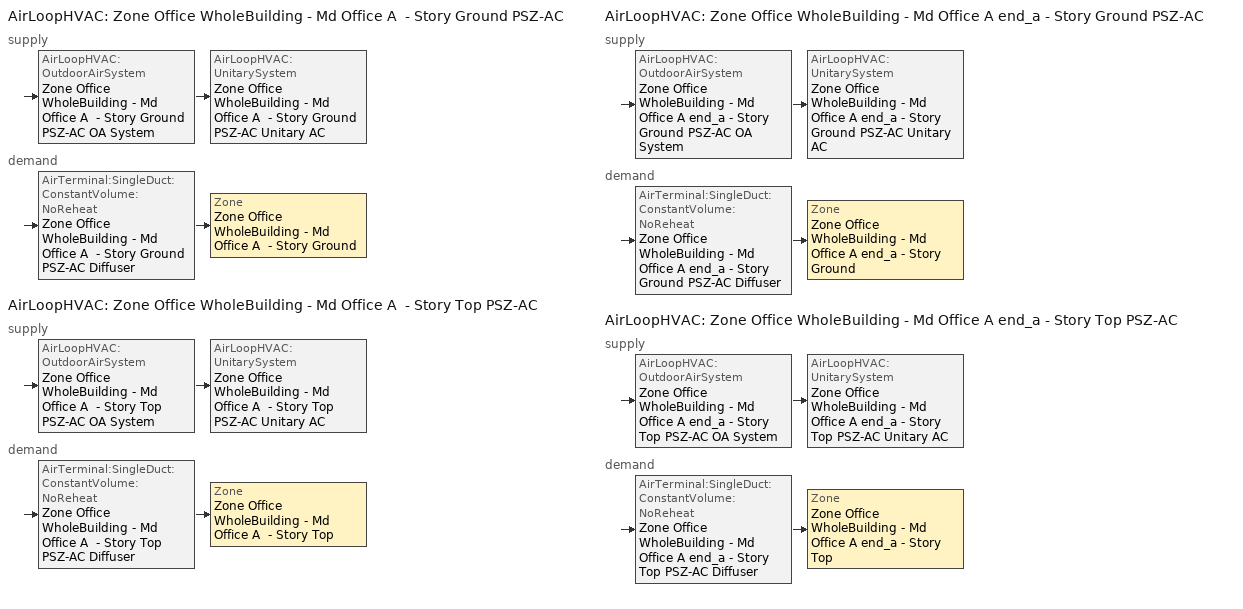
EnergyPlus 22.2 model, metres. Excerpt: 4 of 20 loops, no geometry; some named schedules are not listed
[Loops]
AirLoopHVAC 'Zone Office WholeBuilding - Md Office A  - Story Ground PSZ-AC'
 supply: AirLoopHVAC:OutdoorAirSystem 'Zone Office WholeBuilding - Md Office A  - Story Ground PSZ-AC OA System' > AirLoopHVAC:UnitarySystem 'Zone Office WholeBuilding - Md Office A  - Story Ground PSZ-AC Unitary AC'
 demand: AirTerminal:SingleDuct:ConstantVolume:NoReheat 'Zone Office WholeBuilding - Md Office A  - Story Ground PSZ-AC Diffuser' > Zone 'Zone Office WholeBuilding - Md Office A  - Story Ground'
AirLoopHVAC 'Zone Office WholeBuilding - Md Office A  - Story Top PSZ-AC'
 supply: AirLoopHVAC:OutdoorAirSystem 'Zone Office WholeBuilding - Md Office A  - Story Top PSZ-AC OA System' > AirLoopHVAC:UnitarySystem 'Zone Office WholeBuilding - Md Office A  - Story Top PSZ-AC Unitary AC'
 demand: AirTerminal:SingleDuct:ConstantVolume:NoReheat 'Zone Office WholeBuilding - Md Office A  - Story Top PSZ-AC Diffuser' > Zone 'Zone Office WholeBuilding - Md Office A  - Story Top'
AirLoopHVAC 'Zone Office WholeBuilding - Md Office A end_a - Story Ground PSZ-AC'
 supply: AirLoopHVAC:OutdoorAirSystem 'Zone Office WholeBuilding - Md Office A end_a - Story Ground PSZ-AC OA System' > AirLoopHVAC:UnitarySystem 'Zone Office WholeBuilding - Md Office A end_a - Story Ground PSZ-AC Unitary AC'
 demand: AirTerminal:SingleDuct:ConstantVolume:NoReheat 'Zone Office WholeBuilding - Md Office A end_a - Story Ground PSZ-AC Diffuser' > Zone 'Zone Office WholeBuilding - Md Office A end_a - Story Ground'
AirLoopHVAC 'Zone Office WholeBuilding - Md Office A end_a - Story Top PSZ-AC'
 supply: AirLoopHVAC:OutdoorAirSystem 'Zone Office WholeBuilding - Md Office A end_a - Story Top PSZ-AC OA System' > AirLoopHVAC:UnitarySystem 'Zone Office WholeBuilding - Md Office A end_a - Story Top PSZ-AC Unitary AC'
 demand: AirTerminal:SingleDuct:ConstantVolume:NoReheat 'Zone Office WholeBuilding - Md Office A end_a - Story Top PSZ-AC Diffuser' > Zone 'Zone Office WholeBuilding - Md Office A end_a - Story Top'
[ZoneControl:Thermostat] Temperature Difference Between Cutout And Setpoint {deltaC}=0
Name | Zone or ZoneList | Control Type Schedule | Control 1
Zone Office WholeBuilding - Md Office A  - Story Ground Thermostat | Zone Office WholeBuilding - Md Office A  - Story Ground | Zone Office WholeBuilding - Md Office A  - Story Ground Thermostat Schedule | Office WholeBuilding - Md Office - 90.1-2016 Thermostat
Zone Office WholeBuilding - Md Office A  - Story Top Thermostat | Zone Office WholeBuilding - Md Office A  - Story Top | Zone Office WholeBuilding - Md Office A  - Story Top Thermostat Schedule | Office WholeBuilding - Md Office - 90.1-2016 Thermostat 1
Zone Office WholeBuilding - Md Office A end_a - Story Ground Thermostat | Zone Office WholeBuilding - Md Office A end_a - Story Ground | Zone Office WholeBuilding - Md Office A end_a - Story Ground Thermostat Schedule | Office WholeBuilding - Md Office - 90.1-2016 Thermostat 2
Zone Office WholeBuilding - Md Office A end_a - Story Top Thermostat | Zone Office WholeBuilding - Md Office A end_a - Story Top | Zone Office WholeBuilding - Md Office A end_a - Story Top Thermostat Schedule | Office WholeBuilding - Md Office - 90.1-2016 Thermostat 3
[ThermostatSetpoint:DualSetpoint] Heating Setpoint Temperature Schedule=OfficeMedium HTGSETP_SCH_YES_OPTIMUM; Cooling Setpoint Temperature Schedule=OfficeMedium CLGSETP_SCH_YES_OPTIMUM
Office WholeBuilding - Md Office - 90.1-2016 Thermostat; Office WholeBuilding - Md Office - 90.1-2016 Thermostat 1; Office WholeBuilding - Md Office - 90.1-2016 Thermostat 2; Office WholeBuilding - Md Office - 90.1-2016 Thermostat 3
[AirTerminal:SingleDuct:ConstantVolume:NoReheat] Availability Schedule=Always On Discrete; Maximum Air Flow Rate {m3/s}=AutoSize
Zone Office WholeBuilding - Md Office A  - Story Ground PSZ-AC Diffuser; Zone Office WholeBuilding - Md Office A  - Story Top PSZ-AC Diffuser; Zone Office WholeBuilding - Md Office A end_a - Story Ground PSZ-AC Diffuser; Zone Office WholeBuilding - Md Office A end_a - Story Top PSZ-AC Diffuser
[Zone equipment]
Zone Office WholeBuilding - Md Office A  - Story Ground: Zone Office WholeBuilding - Md Office A  - Story Ground PSZ-AC Diffuser
Zone Office WholeBuilding - Md Office A  - Story Top: Zone Office WholeBuilding - Md Office A  - Story Top PSZ-AC Diffuser
Zone Office WholeBuilding - Md Office A end_a - Story Ground: Zone Office WholeBuilding - Md Office A end_a - Story Ground PSZ-AC Diffuser
Zone Office WholeBuilding - Md Office A end_a - Story Top: Zone Office WholeBuilding - Md Office A end_a - Story Top PSZ-AC Diffuser
[Sizing:Zone] Zone Cooling Design Supply Air Temperature Input Method=SupplyAirTemperature; Zone Cooling Design Supply Air Temperature {C}=12.7778; Zone Cooling Design Supply Air Temperature Difference {deltaC}=11.11; Zone Heating Design Supply Air Temperature Input Method=SupplyAirTemperature; Zone Heating Design Supply Air Temperature {C}=50; Zone Heating Design Supply Air Temperature Difference {deltaC}=11.11; Zone Cooling Design Supply Air Humidity Ratio {kgWater/kgDryAir}=0.0085; Zone Heating Design Supply Air Humidity Ratio {kgWater/kgDryAir}=0.008; Cooling Design Air Flow Method=DesignDay; Cooling Design Air Flow Rate {m3/s}=0; Cooling Minimum Air Flow per Zone Floor Area {m3/s-m2}=0.000762; Cooling Minimum Air Flow {m3/s}=0; Cooling Minimum Air Flow Fraction=0; Heating Design Air Flow Method=DesignDay; Heating Design Air Flow Rate {m3/s}=0; Heating Maximum Air Flow per Zone Floor Area {m3/s-m2}=0.002032; Heating Maximum Air Flow {m3/s}=0.141576; Heating Maximum Air Flow Fraction=0.3; Account for Dedicated Outdoor Air System=No; Zone Load Sizing Method=Sensible Load Only No Latent Load; Zone Latent Cooling Design Supply Air Humidity Ratio Input Method=HumidityRatioDifference; Zone Cooling Design Supply Air Humidity Ratio Difference {kgWater/kgDryAir}=0.005; Zone Latent Heating Design Supply Air Humidity Ratio Input Method=HumidityRatioDifference; Zone Humidification Design Supply Air Humidity Ratio Difference {kgWater/kgDryAir}=0.005
Name | Design Specification Outdoor Air Object
Zone Office WholeBuilding - Md Office A  - Story Ground | Zone Office WholeBuilding - Md Office A  - Story Ground DSOA Space List
Zone Office WholeBuilding - Md Office A  - Story Top | Zone Office WholeBuilding - Md Office A  - Story Top DSOA Space List
Zone Office WholeBuilding - Md Office A end_a - Story Ground | Zone Office WholeBuilding - Md Office A end_a - Story Ground DSOA Space List
Zone Office WholeBuilding - Md Office A end_a - Story Top | Zone Office WholeBuilding - Md Office A end_a - Story Top DSOA Space List
[Controller:MechanicalVentilation] Demand Controlled Ventilation=No; System Outdoor Air Method=ZoneSum; Design Specification Outdoor Air Object Name 1=Office WholeBuilding - Md Office Ventilation
Name | Availability Schedule | Zone or ZoneList Name 1
Controller Mechanical Ventilation 1 | Zone Office WholeBuilding - Md Office A  - Story Ground PSZ-AC Occ Sch | Zone Office WholeBuilding - Md Office A  - Story Ground
Controller Mechanical Ventilation 10 | Zone Office WholeBuilding - Md Office A  - Story Top PSZ-AC Occ Sch | Zone Office WholeBuilding - Md Office A  - Story Top
Controller Mechanical Ventilation 2 | Zone Office WholeBuilding - Md Office A end_a - Story Ground PSZ-AC Occ Sch | Zone Office WholeBuilding - Md Office A end_a - Story Ground
Controller Mechanical Ventilation 11 | Zone Office WholeBuilding - Md Office A end_a - Story Top PSZ-AC Occ Sch | Zone Office WholeBuilding - Md Office A end_a - Story Top
[DesignSpecification:OutdoorAir]
Office WholeBuilding - Md Office Ventilation: Outdoor Air Method=Sum; Outdoor Air Flow per Person {m3/s-person}=0; Outdoor Air Flow per Zone Floor Area {m3/s-m2}=0.0004318; Outdoor Air Flow per Zone {m3/s}=0; Outdoor Air Flow Air Changes per Hour {1/hr}=0
[DesignSpecification:OutdoorAir:SpaceList] Space Design Specification Outdoor Air Object Name 1=Office WholeBuilding - Md Office Ventilation
Name | Space Name 1
Zone Office WholeBuilding - Md Office A  - Story Ground DSOA Space List | Office WholeBuilding - Md Office A  - Story Ground
Zone Office WholeBuilding - Md Office A  - Story Top DSOA Space List | Office WholeBuilding - Md Office A  - Story Top
Zone Office WholeBuilding - Md Office A end_a - Story Ground DSOA Space List | Office WholeBuilding - Md Office A end_a - Story Ground
Zone Office WholeBuilding - Md Office A end_a - Story Top DSOA Space List | Office WholeBuilding - Md Office A end_a - Story Top
[AirLoopHVAC] Design Supply Air Flow Rate {m3/s}=AutoSize; Design Return Air Flow Fraction of Supply Air Flow=1
Zone Office WholeBuilding - Md Office A  - Story Ground PSZ-AC; Zone Office WholeBuilding - Md Office A  - Story Top PSZ-AC; Zone Office WholeBuilding - Md Office A end_a - Story Ground PSZ-AC; Zone Office WholeBuilding - Md Office A end_a - Story Top PSZ-AC
[Sizing:System] Type of Load to Size On=Sensible; Design Outdoor Air Flow Rate {m3/s}=Autosize; Central Heating Maximum System Air Flow Ratio=1; Preheat Design Temperature {C}=7.22222; Preheat Design Humidity Ratio {kgWater/kgDryAir}=0.008; Precool Design Temperature {C}=12.7778; Precool Design Humidity Ratio {kgWater/kgDryAir}=0.008; Central Cooling Design Supply Air Temperature {C}=12.7778; Central Heating Design Supply Air Temperature {C}=50; Type of Zone Sum to Use=Coincident; 100% Outdoor Air in Cooling=No; 100% Outdoor Air in Heating=No; Central Cooling Design Supply Air Humidity Ratio {kgWater/kgDryAir}=0.0085; Central Heating Design Supply Air Humidity Ratio {kgWater/kgDryAir}=0.008; Cooling Supply Air Flow Rate Method=DesignDay; Cooling Supply Air Flow Rate {m3/s}=0; Cooling Supply Air Flow Rate Per Floor Area {m3/s-m2}=0.00996765; Cooling Fraction of Autosized Cooling Supply Air Flow Rate=1; Cooling Supply Air Flow Rate Per Unit Cooling Capacity {m3/s-W}=3.94755e-05; Heating Supply Air Flow Rate Method=DesignDay; Heating Supply Air Flow Rate {m3/s}=0; Heating Supply Air Flow Rate Per Floor Area {m3/s-m2}=0.00996765; Heating Fraction of Autosized Heating Supply Air Flow Rate=1; Heating Fraction of Autosized Cooling Supply Air Flow Rate=1; Heating Supply Air Flow Rate Per Unit Heating Capacity {m3/s-W}=3.15882e-05; System Outdoor Air Method=ZoneSum; Zone Maximum Outdoor Air Fraction=1; Cooling Design Capacity Method=CoolingDesignCapacity; Cooling Design Capacity {W}=Autosize; Cooling Design Capacity Per Floor Area {W/m2}=234.7; Fraction of Autosized Cooling Design Capacity=1; Heating Design Capacity Method=HeatingDesignCapacity; Heating Design Capacity {W}=Autosize; Heating Design Capacity Per Floor Area {W/m2}=157; Fraction of Autosized Heating Design Capacity=1; Central Cooling Capacity Control Method=OnOff; Occupant Diversity=Autosize
Zone Office WholeBuilding - Md Office A  - Story Ground PSZ-AC; Zone Office WholeBuilding - Md Office A  - Story Top PSZ-AC; Zone Office WholeBuilding - Md Office A end_a - Story Ground PSZ-AC; Zone Office WholeBuilding - Md Office A end_a - Story Top PSZ-AC
[AvailabilityManager:NightCycle] Applicability Schedule=Always On Discrete; Control Type=CycleOnAny; Thermostat Tolerance {deltaC}=1; Cycling Run Time Control Type=FixedRunTime; Cycling Run Time {s}=1800
Name | Fan Schedule
Availability Manager Night Cycle 22 | Zone Office WholeBuilding - Md Office C end_a - Story Top PSZ-AC Occ Sch
Availability Manager Night Cycle 14 | Zone Office WholeBuilding - Md Office C end_b - Story Ground PSZ-AC Occ Sch
Availability Manager Night Cycle 23 | Zone Office WholeBuilding - Md Office C end_b - Story Top PSZ-AC Occ Sch
[Controller:OutdoorAir] Minimum Outdoor Air Flow Rate {m3/s}=Autosize; Maximum Outdoor Air Flow Rate {m3/s}=Autosize; Economizer Control Type=NoEconomizer; Economizer Control Action Type=ModulateFlow; Economizer Maximum Limit Dry-Bulb Temperature {C}=28; Economizer Maximum Limit Enthalpy {J/kg}=64000; Lockout Type=LockoutWithHeating; Minimum Limit Type=FixedMinimum; High Humidity Control=No; Control High Indoor Humidity Based on Outdoor Humidity Ratio=Yes; Heat Recovery Bypass Control Type=BypassWhenWithinEconomizerLimits
Name | Minimum Outdoor Air Schedule | Maximum Fraction of Outdoor Air Schedule | Mechanical Ventilation Controller
Zone Office WholeBuilding - Md Office A  - Story Ground PSZ-AC OA System Controller | Zone Office WholeBuilding - Md Office A  - Story Ground PSZ-AC Occ Sch | ZoneOfficeWholeBuildingMdOfficeAStoryGroundPSZACmaxOASch | Controller Mechanical Ventilation 1
Zone Office WholeBuilding - Md Office A  - Story Top PSZ-AC OA System Controller | Zone Office WholeBuilding - Md Office A  - Story Top PSZ-AC Occ Sch | ZoneOfficeWholeBuildingMdOfficeAStoryTopPSZACmaxOASch | Controller Mechanical Ventilation 10
Zone Office WholeBuilding - Md Office A end_a - Story Ground PSZ-AC OA System Controller | Zone Office WholeBuilding - Md Office A end_a - Story Ground PSZ-AC Occ Sch | ZoneOfficeWholeBuildingMdOfficeAendaStoryGroundPSZACmaxOASch | Controller Mechanical Ventilation 2
Zone Office WholeBuilding - Md Office A end_a - Story Top PSZ-AC OA System Controller | Zone Office WholeBuilding - Md Office A end_a - Story Top PSZ-AC Occ Sch | ZoneOfficeWholeBuildingMdOfficeAendaStoryTopPSZACmaxOASch | Controller Mechanical Ventilation 11
[AvailabilityManager:Scheduled] Schedule=Always On Discrete
Zone Office WholeBuilding - Md Office A  - Story Ground PSZ-AC OA System Availability Manager; Zone Office WholeBuilding - Md Office A  - Story Top PSZ-AC OA System Availability Manager; Zone Office WholeBuilding - Md Office A end_a - Story Ground PSZ-AC OA System Availability Manager; Zone Office WholeBuilding - Md Office A end_a - Story Top PSZ-AC OA System Availability Manager; Zone Office WholeBuilding - Md Office A end_b - Story Ground PSZ-AC OA System Availability Manager; Zone Office WholeBuilding - Md Office A end_b - Story Top PSZ-AC OA System Availability Manager; Zone Office WholeBuilding - Md Office B  - Story Ground PSZ-AC OA System Availability Manager; Zone Office WholeBuilding - Md Office B  - Story Top PSZ-AC OA System Availability Manager; Zone Office WholeBuilding - Md Office B end_a - Story Ground PSZ-AC OA System Availability Manager; Zone Office WholeBuilding - Md Office B end_a - Story Top PSZ-AC OA System Availability Manager; Zone Office WholeBuilding - Md Office B end_b - Story Ground PSZ-AC OA System Availability Manager; Zone Office WholeBuilding - Md Office B end_b - Story Top PSZ-AC OA System Availability Manager; Zone Office WholeBuilding - Md Office C  - Story Ground PSZ-AC OA System Availability Manager; Zone Office WholeBuilding - Md Office C  - Story Top PSZ-AC OA System Availability Manager; Zone Office WholeBuilding - Md Office C end_a - Story Ground PSZ-AC OA System Availability Manager; Zone Office WholeBuilding - Md Office C end_a - Story Top PSZ-AC OA System Availability Manager; Zone Office WholeBuilding - Md Office C end_b - Story Ground PSZ-AC OA System Availability Manager; Zone Office WholeBuilding - Md Office C end_b - Story Top PSZ-AC OA System Availability Manager
[SetpointManager:MixedAir] Control Variable=Temperature
Name | Setpoint Node or NodeList
Zone Office WholeBuilding - Md Office A  - Story Ground PSZ-AC Mixed Air Node OS Default SPM | Zone Office WholeBuilding - Md Office A  - Story Ground PSZ-AC Mixed Air Node
Zone Office WholeBuilding - Md Office A  - Story Top PSZ-AC Mixed Air Node OS Default SPM | Zone Office WholeBuilding - Md Office A  - Story Top PSZ-AC Mixed Air Node
Zone Office WholeBuilding - Md Office A end_a - Story Ground PSZ-AC Mixed Air Node OS Default SPM | Zone Office WholeBuilding - Md Office A end_a - Story Ground PSZ-AC Mixed Air Node
Zone Office WholeBuilding - Md Office A end_a - Story Top PSZ-AC Mixed Air Node OS Default SPM | Zone Office WholeBuilding - Md Office A end_a - Story Top PSZ-AC Mixed Air Node
[AirLoopHVAC:UnitarySystem] Control Type=Load; Dehumidification Control Type=None; Availability Schedule=Always On Discrete; Fan Placement=DrawThrough; DX Heating Coil Sizing Ratio=1; Use DOAS DX Cooling Coil=No; Minimum Supply Air Temperature {C}=2; Latent Load Control=SensibleOnlyLoadControl; Cooling Supply Air Flow Rate {m3/s}=Autosize; Heating Supply Air Flow Rate {m3/s}=Autosize; No Load Supply Air Flow Rate {m3/s}=Autosize; Maximum Supply Air Temperature {C}=80; Maximum Outdoor Dry-Bulb Temperature for Supplemental Heater Operation {C}=21; Maximum Cycling Rate {cycles/hr}=2.5; Heat Pump Time Constant {s}=60; Fraction of On-Cycle Power Use=0.01; Heat Pump Fan Delay Time {s}=60; Ancillary On-Cycle Electric Power {W}=0; Ancillary Off-Cycle Electric Power {W}=0
Name | Controlling Zone or Thermostat Location | Supply Fan | Supply Air Fan Operating Mode Schedule | Heating Coil | Cooling Coil | Supplemental Heating Coil
Zone Office WholeBuilding - Md Office A  - Story Ground PSZ-AC Unitary AC | Zone Office WholeBuilding - Md Office A  - Story Ground | Zone Office WholeBuilding - Md Office A  - Story Ground PSZ-AC Fan | Zone Office WholeBuilding - Md Office A  - Story Ground PSZ-AC Occ Sch | Zone Office WholeBuilding - Md Office A  - Story Ground PSZ-AC Gas Htg Coil 49kBtu/hr 0.8 Thermal Eff | Zone Office WholeBuilding - Md Office A  - Story Ground PSZ-AC 1spd DX AC Clg Coil 21kBtu/hr 14.0SEER | Zone Office WholeBuilding - Md Office A  - Story Ground PSZ-AC No Heat
Zone Office WholeBuilding - Md Office A  - Story Top PSZ-AC Unitary AC | Zone Office WholeBuilding - Md Office A  - Story Top | Zone Office WholeBuilding - Md Office A  - Story Top PSZ-AC Fan | Zone Office WholeBuilding - Md Office A  - Story Top PSZ-AC Occ Sch | Zone Office WholeBuilding - Md Office A  - Story Top PSZ-AC Gas Htg Coil 63kBtu/hr 0.8 Thermal Eff | Zone Office WholeBuilding - Md Office A  - Story Top PSZ-AC 1spd DX AC Clg Coil 27kBtu/hr 14.0SEER | Zone Office WholeBuilding - Md Office A  - Story Top PSZ-AC No Heat
Zone Office WholeBuilding - Md Office A end_a - Story Ground PSZ-AC Unitary AC | Zone Office WholeBuilding - Md Office A end_a - Story Ground | Zone Office WholeBuilding - Md Office A end_a - Story Ground PSZ-AC Fan | Zone Office WholeBuilding - Md Office A end_a - Story Ground PSZ-AC Occ Sch | Zone Office WholeBuilding - Md Office A end_a - Story Ground PSZ-AC Gas Htg Coil 22kBtu/hr 0.8 Thermal Eff | Zone Office WholeBuilding - Md Office A end_a - Story Ground PSZ-AC 1spd DX AC Clg Coil 10kBtu/hr 14.0SEER | Zone Office WholeBuilding - Md Office A end_a - Story Ground PSZ-AC No Heat
Zone Office WholeBuilding - Md Office A end_a - Story Top PSZ-AC Unitary AC | Zone Office WholeBuilding - Md Office A end_a - Story Top | Zone Office WholeBuilding - Md Office A end_a - Story Top PSZ-AC Fan | Zone Office WholeBuilding - Md Office A end_a - Story Top PSZ-AC Occ Sch | Zone Office WholeBuilding - Md Office A end_a - Story Top PSZ-AC Gas Htg Coil 27kBtu/hr 0.8 Thermal Eff | Zone Office WholeBuilding - Md Office A end_a - Story Top PSZ-AC 1spd DX AC Clg Coil 12kBtu/hr 14.0SEER | Zone Office WholeBuilding - Md Office A end_a - Story Top PSZ-AC No Heat
[Fan:OnOff] Availability Schedule=Always On Discrete; Fan Total Efficiency=0.55575; Pressure Rise {Pa}=622.722; Maximum Flow Rate {m3/s}=Autosize; Motor Efficiency=0.855; Motor In Airstream Fraction=1
Name | Fan Power Ratio Function of Speed Ratio Curve | Fan Efficiency Ratio Function of Speed Ratio Curve
Zone Office WholeBuilding - Md Office A  - Story Ground PSZ-AC Fan | Fan On Off Power Curve | Fan On Off Efficiency Curve
Zone Office WholeBuilding - Md Office A  - Story Top PSZ-AC Fan | Fan On Off Power Curve 9 | Fan On Off Efficiency Curve 9
Zone Office WholeBuilding - Md Office A end_a - Story Ground PSZ-AC Fan | Fan On Off Power Curve 1 | Fan On Off Efficiency Curve 1
Zone Office WholeBuilding - Md Office A end_a - Story Top PSZ-AC Fan | Fan On Off Power Curve 10 | Fan On Off Efficiency Curve 10
[Coil:Heating:Fuel] Availability Schedule=Always On Discrete; Fuel Type=NaturalGas; Burner Efficiency=0.8; Nominal Capacity {W}=AutoSize; Parasitic Electric Load {W}=0; Parasitic Fuel Load {W}=0
Zone Office WholeBuilding - Md Office A  - Story Ground PSZ-AC Gas Htg Coil 49kBtu/hr 0.8 Thermal Eff; Zone Office WholeBuilding - Md Office A  - Story Top PSZ-AC Gas Htg Coil 63kBtu/hr 0.8 Thermal Eff; Zone Office WholeBuilding - Md Office A end_a - Story Ground PSZ-AC Gas Htg Coil 22kBtu/hr 0.8 Thermal Eff; Zone Office WholeBuilding - Md Office A end_a - Story Top PSZ-AC Gas Htg Coil 27kBtu/hr 0.8 Thermal Eff
[Coil:Cooling:DX:SingleSpeed] Availability Schedule=Always On Discrete; Gross Rated Total Cooling Capacity {W}=Autosize; Gross Rated Sensible Heat Ratio=Autosize; Gross Rated Cooling COP {W/W}=4.11713; Rated Air Flow Rate {m3/s}=Autosize; Rated Evaporator Fan Power Per Volume Flow Rate 2017 {W/(m3/s)}=773.3; Rated Evaporator Fan Power Per Volume Flow Rate 2023 {W/(m3/s)}=934.4; Total Cooling Capacity Function of Temperature Curve=PSZ-AC_Unitary_PackagecoolCapFT; Total Cooling Capacity Function of Flow Fraction Curve=PSZ-AC_Unitary_PackagecoolFFF; Energy Input Ratio Function of Temperature Curve=PSZ-AC DX Unitary Package EIRFT; Energy Input Ratio Function of Flow Fraction Curve=PSZ-AC_Unitary_PackagecoolEIRFFF; Part Load Fraction Correlation Curve=PSZ-AC_Unitary_PackagecoolPLR; Minimum Outdoor Dry-Bulb Temperature for Compressor Operation {C}=-25; Nominal Time for Condensate Removal to Begin {s}=0; Ratio of Initial Moisture Evaporation Rate and Steady State Latent Capacity=0; Maximum Cycling Rate {cycles/hr}=0; Latent Capacity Time Constant {s}=0; Condenser Type=AirCooled; Evaporative Condenser Effectiveness=0.9; Evaporative Condenser Air Flow Rate {m3/s}=Autosize; Evaporative Condenser Pump Rated Power Consumption {W}=Autosize; Crankcase Heater Capacity {W}=0; Maximum Outdoor Dry-Bulb Temperature for Crankcase Heater Operation {C}=10; Basin Heater Capacity {W/K}=0; Basin Heater Setpoint Temperature {C}=2
Zone Office WholeBuilding - Md Office A  - Story Ground PSZ-AC 1spd DX AC Clg Coil 21kBtu/hr 14.0SEER; Zone Office WholeBuilding - Md Office A  - Story Top PSZ-AC 1spd DX AC Clg Coil 27kBtu/hr 14.0SEER; Zone Office WholeBuilding - Md Office A end_a - Story Ground PSZ-AC 1spd DX AC Clg Coil 10kBtu/hr 14.0SEER; Zone Office WholeBuilding - Md Office A end_a - Story Top PSZ-AC 1spd DX AC Clg Coil 12kBtu/hr 14.0SEER
[Coil:Heating:Electric] Availability Schedule=Always Off Discrete; Efficiency=1; Nominal Capacity {W}=0
Zone Office WholeBuilding - Md Office A  - Story Ground PSZ-AC No Heat; Zone Office WholeBuilding - Md Office A  - Story Top PSZ-AC No Heat; Zone Office WholeBuilding - Md Office A end_a - Story Ground PSZ-AC No Heat; Zone Office WholeBuilding - Md Office A end_a - Story Top PSZ-AC No Heat
[SetpointManager:SingleZone:Reheat] Control Variable=Temperature; Minimum Supply Air Temperature {C}=12.7778; Maximum Supply Air Temperature {C}=50
Name | Control Zone | Setpoint Node or NodeList
Zone Office WholeBuilding - Md Office A  - Story Ground Setpoint Manager SZ Reheat | Zone Office WholeBuilding - Md Office A  - Story Ground | Zone Office WholeBuilding - Md Office A  - Story Ground PSZ-AC Supply Outlet Node
Zone Office WholeBuilding - Md Office A  - Story Top Setpoint Manager SZ Reheat | Zone Office WholeBuilding - Md Office A  - Story Top | Zone Office WholeBuilding - Md Office A  - Story Top PSZ-AC Supply Outlet Node
Zone Office WholeBuilding - Md Office A end_a - Story Ground Setpoint Manager SZ Reheat | Zone Office WholeBuilding - Md Office A end_a - Story Ground | Zone Office WholeBuilding - Md Office A end_a - Story Ground PSZ-AC Supply Outlet Node
Zone Office WholeBuilding - Md Office A end_a - Story Top Setpoint Manager SZ Reheat | Zone Office WholeBuilding - Md Office A end_a - Story Top | Zone Office WholeBuilding - Md Office A end_a - Story Top PSZ-AC Supply Outlet Node
[Schedule:Day:Interval]
OfficeMedium HTGSETP_SCH_YES_OPTIMUM Wkdy Day: Average, 04:30, 15.6, 04:40, 15.9667, 04:50, 16.3333, 05:00, 16.7, 05:10, 17.0667, 05:20, 17.4333, 05:30, 17.8, 05:40, 18.1667, 05:50, 18.5333, 06:00, 18.9, 06:10, 19.2667, 06:20, 19.6333, 06:30, 20, 06:40, 20.1667, 06:50, 20.3333, 07:00, 20.5, 07:10, 20.6667, 07:20, 20.8333, 07:30, 21, 21:00, 21, 21:10, 20.55, 21:20, 20.1, 21:30, 19.65, 21:40, 19.2, 21:50, 18.75, 22:00, 18.3, 22:10, 17.85, 22:20, 17.4, 22:30, 16.95, 22:40, 16.5, 22:50, 16.05, 23:00, 15.6, 24:00, 15.6
OfficeMedium HTGSETP_SCH_YES_OPTIMUM Sat Day: Average, 04:30, 15.6, 04:40, 15.9667, 04:50, 16.3333, 05:00, 16.7, 05:10, 17.0667, 05:20, 17.4333, 05:30, 17.8, 05:40, 18.1667, 05:50, 18.5333, 06:00, 18.9, 06:10, 19.2667, 06:20, 19.6333, 06:30, 20, 06:40, 20.1667, 06:50, 20.3333, 07:00, 20.5, 07:10, 20.6667, 07:20, 20.8333, 07:30, 21, 15:00, 21, 15:09, 20.775, 15:19, 20.55, 15:29, 20.325, 15:39, 20.1, 15:49, 19.875, 15:59, 19.65, 16:09, 19.425, 16:19, 19.2, 16:30, 18.975, 16:40, 18.75, 16:50, 18.525, 17:00, 18.3, 17:10, 18.075, 17:20, 17.85, 17:30, 17.625, 17:40, 17.4, 17:50, 17.175, 18:00, 16.95, 18:10, 16.725, 18:20, 16.5, 18:30, 16.275, 18:40, 16.05, 18:50, 15.825, 19:00, 15.6, 24:00, 15.6
OfficeMedium HTGSETP_SCH_YES_OPTIMUM Default: Average, 24:00, 15.6
OfficeMedium HTGSETP_SCH_YES_OPTIMUM Summer Design Day: No, 24:00, 15.6
OfficeMedium HTGSETP_SCH_YES_OPTIMUM Winter Design Day: No, 05:00, 15.6, 06:00, 17.6, 07:00, 19.6, 22:00, 21, 24:00, 15.6
OfficeMedium CLGSETP_SCH_YES_OPTIMUM Wkdy Day: Average, 04:30, 26.7, 04:40, 26.5167, 04:50, 26.3333, 05:00, 26.15, 05:10, 25.9667, 05:20, 25.7833, 05:30, 25.6, 05:40, 25.5, 05:50, 25.4, 06:00, 25.3, 06:10, 25.2, 06:20, 25.1, 06:30, 25, 06:40, 24.8333, 06:50, 24.6667, 07:00, 24.5, 07:10, 24.3333, 07:20, 24.1667, 07:30, 24, 21:00, 24, 21:10, 24.225, 21:20, 24.45, 21:30, 24.675, 21:40, 24.9, 21:50, 25.125, 22:00, 25.35, 22:10, 25.575, 22:20, 25.8, 22:30, 26.025, 22:40, 26.25, 22:50, 26.475, 23:00, 26.7, 24:00, 26.7
OfficeMedium CLGSETP_SCH_YES_OPTIMUM Sat Day: Average, 04:30, 26.7, 04:40, 26.5333, 04:50, 26.3667, 05:00, 26.2, 05:10, 26.0333, 05:20, 25.8667, 05:30, 25.7, 05:40, 25.5833, 05:50, 25.4667, 06:00, 25.35, 06:10, 25.2333, 06:20, 25.1167, 06:30, 25, 06:40, 24.8333, 06:50, 24.6667, 07:00, 24.5, 07:10, 24.3333, 07:20, 24.1667, 07:30, 24, 15:00, 24, 15:09, 24.1125, 15:19, 24.225, 15:29, 24.3375, 15:39, 24.45, 15:49, 24.5625, 15:59, 24.675, 16:09, 24.7875, 16:19, 24.9, 16:30, 25.0125, 16:40, 25.125, 16:50, 25.2375, 17:00, 25.35, 17:10, 25.4625, 17:20, 25.575, 17:30, 25.6875, 17:40, 25.8, 17:50, 25.9125, 18:00, 26.025, 18:10, 26.1375, 18:20, 26.25, 18:30, 26.3625, 18:40, 26.475, 18:50, 26.5875, 19:00, 26.7, 24:00, 26.7
OfficeMedium CLGSETP_SCH_YES_OPTIMUM Default: Average, 24:00, 26.7
OfficeMedium CLGSETP_SCH_YES_OPTIMUM Summer Design Day: No, 05:00, 26.7, 06:00, 25.7, 07:00, 25, 22:00, 24, 24:00, 26.7
OfficeMedium CLGSETP_SCH_YES_OPTIMUM Winter Design Day: No, 24:00, 26.7
Zone Office WholeBuilding - Md Office A  - Story Ground PSZ-AC Occ Sch Friday; Zone Office WholeBuilding - Md Office A  - Story Ground PSZ-AC Occ Sch Default; Zone Office WholeBuilding - Md Office A  - Story Top PSZ-AC Occ Sch Friday; Zone Office WholeBuilding - Md Office A  - Story Top PSZ-AC Occ Sch Default; Zone Office WholeBuilding - Md Office A end_a - Story Ground PSZ-AC Occ Sch Friday; Zone Office WholeBuilding - Md Office A end_a - Story Ground PSZ-AC Occ Sch Default; Zone Office WholeBuilding - Md Office A end_a - Story Top PSZ-AC Occ Sch Friday; Zone Office WholeBuilding - Md Office A end_a - Story Top PSZ-AC Occ Sch Default: No, 06:50, 0, 18:10, 1, 24:00, 0
Zone Office WholeBuilding - Md Office A  - Story Ground PSZ-AC Occ Sch Saturday; Zone Office WholeBuilding - Md Office A  - Story Top PSZ-AC Occ Sch Saturday; Zone Office WholeBuilding - Md Office A end_a - Story Ground PSZ-AC Occ Sch Saturday; Zone Office WholeBuilding - Md Office A end_a - Story Top PSZ-AC Occ Sch Saturday: No, 07:20, 0, 12:59, 1, 24:00, 0
Zone Office WholeBuilding - Md Office A  - Story Ground PSZ-AC Occ Sch Sunday; Zone Office WholeBuilding - Md Office A  - Story Top PSZ-AC Occ Sch Sunday; Zone Office WholeBuilding - Md Office A end_a - Story Ground PSZ-AC Occ Sch Sunday; Zone Office WholeBuilding - Md Office A end_a - Story Top PSZ-AC Occ Sch Sunday: No, 24:00, 0
Zone Office WholeBuilding - Md Office A  - Story Ground PSZ-AC Occ Sch Summer Design Day; Zone Office WholeBuilding - Md Office A  - Story Ground PSZ-AC Occ Sch Winter Design Day; Zone Office WholeBuilding - Md Office A  - Story Top PSZ-AC Occ Sch Summer Design Day; Zone Office WholeBuilding - Md Office A  - Story Top PSZ-AC Occ Sch Winter Design Day; Zone Office WholeBuilding - Md Office A end_a - Story Ground PSZ-AC Occ Sch Summer Design Day; Zone Office WholeBuilding - Md Office A end_a - Story Ground PSZ-AC Occ Sch Winter Design Day; Zone Office WholeBuilding - Md Office A end_a - Story Top PSZ-AC Occ Sch Summer Design Day; Zone Office WholeBuilding - Md Office A end_a - Story Top PSZ-AC Occ Sch Winter Design Day: No, 24:00, 1
ZoneOfficeWholeBuildingMdOfficeAendaStoryGroundPSZACmaxOASchDefault; ZoneOfficeWholeBuildingMdOfficeAendaStoryTopPSZACmaxOASchDefault; ZoneOfficeWholeBuildingMdOfficeAStoryGroundPSZACmaxOASchDefault; ZoneOfficeWholeBuildingMdOfficeAStoryTopPSZACmaxOASchDefault: No, 24:00, 0.7
[Schedule:Week:Daily]
OfficeMedium HTGSETP_SCH_YES_OPTIMUM Week Rule - Jan1-Jan4: OfficeMedium HTGSETP_SCH_YES_OPTIMUM Wkdy Day, OfficeMedium HTGSETP_SCH_YES_OPTIMUM Wkdy Day, OfficeMedium HTGSETP_SCH_YES_OPTIMUM Wkdy Day, OfficeMedium HTGSETP_SCH_YES_OPTIMUM Wkdy Day, OfficeMedium HTGSETP_SCH_YES_OPTIMUM Wkdy Day, OfficeMedium HTGSETP_SCH_YES_OPTIMUM Wkdy Day, OfficeMedium HTGSETP_SCH_YES_OPTIMUM Sat Day, OfficeMedium HTGSETP_SCH_YES_OPTIMUM Default, OfficeMedium HTGSETP_SCH_YES_OPTIMUM Summer Design Day, OfficeMedium HTGSETP_SCH_YES_OPTIMUM Winter Design Day, OfficeMedium HTGSETP_SCH_YES_OPTIMUM Default, OfficeMedium HTGSETP_SCH_YES_OPTIMUM Default
OfficeMedium HTGSETP_SCH_YES_OPTIMUM Week Rule - Jan5-Dec31: OfficeMedium HTGSETP_SCH_YES_OPTIMUM Default, OfficeMedium HTGSETP_SCH_YES_OPTIMUM Wkdy Day, OfficeMedium HTGSETP_SCH_YES_OPTIMUM Wkdy Day, OfficeMedium HTGSETP_SCH_YES_OPTIMUM Wkdy Day, OfficeMedium HTGSETP_SCH_YES_OPTIMUM Wkdy Day, OfficeMedium HTGSETP_SCH_YES_OPTIMUM Wkdy Day, OfficeMedium HTGSETP_SCH_YES_OPTIMUM Sat Day, OfficeMedium HTGSETP_SCH_YES_OPTIMUM Default, OfficeMedium HTGSETP_SCH_YES_OPTIMUM Summer Design Day, OfficeMedium HTGSETP_SCH_YES_OPTIMUM Winter Design Day, OfficeMedium HTGSETP_SCH_YES_OPTIMUM Default, OfficeMedium HTGSETP_SCH_YES_OPTIMUM Default
OfficeMedium CLGSETP_SCH_YES_OPTIMUM Week Rule - Jan1-Jan4: OfficeMedium CLGSETP_SCH_YES_OPTIMUM Wkdy Day, OfficeMedium CLGSETP_SCH_YES_OPTIMUM Wkdy Day, OfficeMedium CLGSETP_SCH_YES_OPTIMUM Wkdy Day, OfficeMedium CLGSETP_SCH_YES_OPTIMUM Wkdy Day, OfficeMedium CLGSETP_SCH_YES_OPTIMUM Wkdy Day, OfficeMedium CLGSETP_SCH_YES_OPTIMUM Wkdy Day, OfficeMedium CLGSETP_SCH_YES_OPTIMUM Sat Day, OfficeMedium CLGSETP_SCH_YES_OPTIMUM Default, OfficeMedium CLGSETP_SCH_YES_OPTIMUM Summer Design Day, OfficeMedium CLGSETP_SCH_YES_OPTIMUM Winter Design Day, OfficeMedium CLGSETP_SCH_YES_OPTIMUM Default, OfficeMedium CLGSETP_SCH_YES_OPTIMUM Default
OfficeMedium CLGSETP_SCH_YES_OPTIMUM Week Rule - Jan5-Dec31: OfficeMedium CLGSETP_SCH_YES_OPTIMUM Default, OfficeMedium CLGSETP_SCH_YES_OPTIMUM Wkdy Day, OfficeMedium CLGSETP_SCH_YES_OPTIMUM Wkdy Day, OfficeMedium CLGSETP_SCH_YES_OPTIMUM Wkdy Day, OfficeMedium CLGSETP_SCH_YES_OPTIMUM Wkdy Day, OfficeMedium CLGSETP_SCH_YES_OPTIMUM Wkdy Day, OfficeMedium CLGSETP_SCH_YES_OPTIMUM Sat Day, OfficeMedium CLGSETP_SCH_YES_OPTIMUM Default, OfficeMedium CLGSETP_SCH_YES_OPTIMUM Summer Design Day, OfficeMedium CLGSETP_SCH_YES_OPTIMUM Winter Design Day, OfficeMedium CLGSETP_SCH_YES_OPTIMUM Default, OfficeMedium CLGSETP_SCH_YES_OPTIMUM Default
Zone Office WholeBuilding - Md Office A  - Story Ground PSZ-AC Occ Sch Week Rule - Jan1-Jan4: Zone Office WholeBuilding - Md Office A  - Story Ground PSZ-AC Occ Sch Friday, Zone Office WholeBuilding - Md Office A  - Story Ground PSZ-AC Occ Sch Friday, Zone Office WholeBuilding - Md Office A  - Story Ground PSZ-AC Occ Sch Friday, Zone Office WholeBuilding - Md Office A  - Story Ground PSZ-AC Occ Sch Friday, Zone Office WholeBuilding - Md Office A  - Story Ground PSZ-AC Occ Sch Default, Zone Office WholeBuilding - Md Office A  - Story Ground PSZ-AC Occ Sch Friday, Zone Office WholeBuilding - Md Office A  - Story Ground PSZ-AC Occ Sch Saturday, Zone Office WholeBuilding - Md Office A  - Story Ground PSZ-AC Occ Sch Default, Zone Office WholeBuilding - Md Office A  - Story Ground PSZ-AC Occ Sch Summer Design Day, Zone Office WholeBuilding - Md Office A  - Story Ground PSZ-AC Occ Sch Winter Design Day, Zone Office WholeBuilding - Md Office A  - Story Ground PSZ-AC Occ Sch Default, Zone Office WholeBuilding - Md Office A  - Story Ground PSZ-AC Occ Sch Default
Zone Office WholeBuilding - Md Office A  - Story Ground PSZ-AC Occ Sch Week Rule - Jan5-Dec31: Zone Office WholeBuilding - Md Office A  - Story Ground PSZ-AC Occ Sch Sunday, Zone Office WholeBuilding - Md Office A  - Story Ground PSZ-AC Occ Sch Friday, Zone Office WholeBuilding - Md Office A  - Story Ground PSZ-AC Occ Sch Friday, Zone Office WholeBuilding - Md Office A  - Story Ground PSZ-AC Occ Sch Friday, Zone Office WholeBuilding - Md Office A  - Story Ground PSZ-AC Occ Sch Default, Zone Office WholeBuilding - Md Office A  - Story Ground PSZ-AC Occ Sch Friday, Zone Office WholeBuilding - Md Office A  - Story Ground PSZ-AC Occ Sch Saturday, Zone Office WholeBuilding - Md Office A  - Story Ground PSZ-AC Occ Sch Default, Zone Office WholeBuilding - Md Office A  - Story Ground PSZ-AC Occ Sch Summer Design Day, Zone Office WholeBuilding - Md Office A  - Story Ground PSZ-AC Occ Sch Winter Design Day, Zone Office WholeBuilding - Md Office A  - Story Ground PSZ-AC Occ Sch Default, Zone Office WholeBuilding - Md Office A  - Story Ground PSZ-AC Occ Sch Default
Zone Office WholeBuilding - Md Office A  - Story Top PSZ-AC Occ Sch Week Rule - Jan1-Jan4: Zone Office WholeBuilding - Md Office A  - Story Top PSZ-AC Occ Sch Friday, Zone Office WholeBuilding - Md Office A  - Story Top PSZ-AC Occ Sch Friday, Zone Office WholeBuilding - Md Office A  - Story Top PSZ-AC Occ Sch Friday, Zone Office WholeBuilding - Md Office A  - Story Top PSZ-AC Occ Sch Friday, Zone Office WholeBuilding - Md Office A  - Story Top PSZ-AC Occ Sch Default, Zone Office WholeBuilding - Md Office A  - Story Top PSZ-AC Occ Sch Friday, Zone Office WholeBuilding - Md Office A  - Story Top PSZ-AC Occ Sch Saturday, Zone Office WholeBuilding - Md Office A  - Story Top PSZ-AC Occ Sch Default, Zone Office WholeBuilding - Md Office A  - Story Top PSZ-AC Occ Sch Summer Design Day, Zone Office WholeBuilding - Md Office A  - Story Top PSZ-AC Occ Sch Winter Design Day, Zone Office WholeBuilding - Md Office A  - Story Top PSZ-AC Occ Sch Default, Zone Office WholeBuilding - Md Office A  - Story Top PSZ-AC Occ Sch Default
Zone Office WholeBuilding - Md Office A  - Story Top PSZ-AC Occ Sch Week Rule - Jan5-Dec31: Zone Office WholeBuilding - Md Office A  - Story Top PSZ-AC Occ Sch Sunday, Zone Office WholeBuilding - Md Office A  - Story Top PSZ-AC Occ Sch Friday, Zone Office WholeBuilding - Md Office A  - Story Top PSZ-AC Occ Sch Friday, Zone Office WholeBuilding - Md Office A  - Story Top PSZ-AC Occ Sch Friday, Zone Office WholeBuilding - Md Office A  - Story Top PSZ-AC Occ Sch Default, Zone Office WholeBuilding - Md Office A  - Story Top PSZ-AC Occ Sch Friday, Zone Office WholeBuilding - Md Office A  - Story Top PSZ-AC Occ Sch Saturday, Zone Office WholeBuilding - Md Office A  - Story Top PSZ-AC Occ Sch Default, Zone Office WholeBuilding - Md Office A  - Story Top PSZ-AC Occ Sch Summer Design Day, Zone Office WholeBuilding - Md Office A  - Story Top PSZ-AC Occ Sch Winter Design Day, Zone Office WholeBuilding - Md Office A  - Story Top PSZ-AC Occ Sch Default, Zone Office WholeBuilding - Md Office A  - Story Top PSZ-AC Occ Sch Default
Zone Office WholeBuilding - Md Office A end_a - Story Ground PSZ-AC Occ Sch Week Rule - Jan1-Jan4: Zone Office WholeBuilding - Md Office A end_a - Story Ground PSZ-AC Occ Sch Friday, Zone Office WholeBuilding - Md Office A end_a - Story Ground PSZ-AC Occ Sch Friday, Zone Office WholeBuilding - Md Office A end_a - Story Ground PSZ-AC Occ Sch Friday, Zone Office WholeBuilding - Md Office A end_a - Story Ground PSZ-AC Occ Sch Friday, Zone Office WholeBuilding - Md Office A end_a - Story Ground PSZ-AC Occ Sch Default, Zone Office WholeBuilding - Md Office A end_a - Story Ground PSZ-AC Occ Sch Friday, Zone Office WholeBuilding - Md Office A end_a - Story Ground PSZ-AC Occ Sch Saturday, Zone Office WholeBuilding - Md Office A end_a - Story Ground PSZ-AC Occ Sch Default, Zone Office WholeBuilding - Md Office A end_a - Story Ground PSZ-AC Occ Sch Summer Design Day, Zone Office WholeBuilding - Md Office A end_a - Story Ground PSZ-AC Occ Sch Winter Design Day, Zone Office WholeBuilding - Md Office A end_a - Story Ground PSZ-AC Occ Sch Default, Zone Office WholeBuilding - Md Office A end_a - Story Ground PSZ-AC Occ Sch Default
Zone Office WholeBuilding - Md Office A end_a - Story Ground PSZ-AC Occ Sch Week Rule - Jan5-Dec31: Zone Office WholeBuilding - Md Office A end_a - Story Ground PSZ-AC Occ Sch Sunday, Zone Office WholeBuilding - Md Office A end_a - Story Ground PSZ-AC Occ Sch Friday, Zone Office WholeBuilding - Md Office A end_a - Story Ground PSZ-AC Occ Sch Friday, Zone Office WholeBuilding - Md Office A end_a - Story Ground PSZ-AC Occ Sch Friday, Zone Office WholeBuilding - Md Office A end_a - Story Ground PSZ-AC Occ Sch Default, Zone Office WholeBuilding - Md Office A end_a - Story Ground PSZ-AC Occ Sch Friday, Zone Office WholeBuilding - Md Office A end_a - Story Ground PSZ-AC Occ Sch Saturday, Zone Office WholeBuilding - Md Office A end_a - Story Ground PSZ-AC Occ Sch Default, Zone Office WholeBuilding - Md Office A end_a - Story Ground PSZ-AC Occ Sch Summer Design Day, Zone Office WholeBuilding - Md Office A end_a - Story Ground PSZ-AC Occ Sch Winter Design Day, Zone Office WholeBuilding - Md Office A end_a - Story Ground PSZ-AC Occ Sch Default, Zone Office WholeBuilding - Md Office A end_a - Story Ground PSZ-AC Occ Sch Default
Zone Office WholeBuilding - Md Office A end_a - Story Top PSZ-AC Occ Sch Week Rule - Jan1-Jan4: Zone Office WholeBuilding - Md Office A end_a - Story Top PSZ-AC Occ Sch Friday, Zone Office WholeBuilding - Md Office A end_a - Story Top PSZ-AC Occ Sch Friday, Zone Office WholeBuilding - Md Office A end_a - Story Top PSZ-AC Occ Sch Friday, Zone Office WholeBuilding - Md Office A end_a - Story Top PSZ-AC Occ Sch Friday, Zone Office WholeBuilding - Md Office A end_a - Story Top PSZ-AC Occ Sch Default, Zone Office WholeBuilding - Md Office A end_a - Story Top PSZ-AC Occ Sch Friday, Zone Office WholeBuilding - Md Office A end_a - Story Top PSZ-AC Occ Sch Saturday, Zone Office WholeBuilding - Md Office A end_a - Story Top PSZ-AC Occ Sch Default, Zone Office WholeBuilding - Md Office A end_a - Story Top PSZ-AC Occ Sch Summer Design Day, Zone Office WholeBuilding - Md Office A end_a - Story Top PSZ-AC Occ Sch Winter Design Day, Zone Office WholeBuilding - Md Office A end_a - Story Top PSZ-AC Occ Sch Default, Zone Office WholeBuilding - Md Office A end_a - Story Top PSZ-AC Occ Sch Default
Zone Office WholeBuilding - Md Office A end_a - Story Top PSZ-AC Occ Sch Week Rule - Jan5-Dec31: Zone Office WholeBuilding - Md Office A end_a - Story Top PSZ-AC Occ Sch Sunday, Zone Office WholeBuilding - Md Office A end_a - Story Top PSZ-AC Occ Sch Friday, Zone Office WholeBuilding - Md Office A end_a - Story Top PSZ-AC Occ Sch Friday, Zone Office WholeBuilding - Md Office A end_a - Story Top PSZ-AC Occ Sch Friday, Zone Office WholeBuilding - Md Office A end_a - Story Top PSZ-AC Occ Sch Default, Zone Office WholeBuilding - Md Office A end_a - Story Top PSZ-AC Occ Sch Friday, Zone Office WholeBuilding - Md Office A end_a - Story Top PSZ-AC Occ Sch Saturday, Zone Office WholeBuilding - Md Office A end_a - Story Top PSZ-AC Occ Sch Default, Zone Office WholeBuilding - Md Office A end_a - Story Top PSZ-AC Occ Sch Summer Design Day, Zone Office WholeBuilding - Md Office A end_a - Story Top PSZ-AC Occ Sch Winter Design Day, Zone Office WholeBuilding - Md Office A end_a - Story Top PSZ-AC Occ Sch Default, Zone Office WholeBuilding - Md Office A end_a - Story Top PSZ-AC Occ Sch Default
ZoneOfficeWholeBuildingMdOfficeAendaStoryGroundPSZACmaxOASch Week Rule - Jan1-Dec31: ZoneOfficeWholeBuildingMdOfficeAendaStoryGroundPSZACmaxOASchDefault, ZoneOfficeWholeBuildingMdOfficeAendaStoryGroundPSZACmaxOASchDefault, ZoneOfficeWholeBuildingMdOfficeAendaStoryGroundPSZACmaxOASchDefault, ZoneOfficeWholeBuildingMdOfficeAendaStoryGroundPSZACmaxOASchDefault, ZoneOfficeWholeBuildingMdOfficeAendaStoryGroundPSZACmaxOASchDefault, ZoneOfficeWholeBuildingMdOfficeAendaStoryGroundPSZACmaxOASchDefault, ZoneOfficeWholeBuildingMdOfficeAendaStoryGroundPSZACmaxOASchDefault, ZoneOfficeWholeBuildingMdOfficeAendaStoryGroundPSZACmaxOASchDefault, ZoneOfficeWholeBuildingMdOfficeAendaStoryGroundPSZACmaxOASchDefault, ZoneOfficeWholeBuildingMdOfficeAendaStoryGroundPSZACmaxOASchDefault, ZoneOfficeWholeBuildingMdOfficeAendaStoryGroundPSZACmaxOASchDefault, ZoneOfficeWholeBuildingMdOfficeAendaStoryGroundPSZACmaxOASchDefault
ZoneOfficeWholeBuildingMdOfficeAendaStoryTopPSZACmaxOASch Week Rule - Jan1-Dec31: ZoneOfficeWholeBuildingMdOfficeAendaStoryTopPSZACmaxOASchDefault, ZoneOfficeWholeBuildingMdOfficeAendaStoryTopPSZACmaxOASchDefault, ZoneOfficeWholeBuildingMdOfficeAendaStoryTopPSZACmaxOASchDefault, ZoneOfficeWholeBuildingMdOfficeAendaStoryTopPSZACmaxOASchDefault, ZoneOfficeWholeBuildingMdOfficeAendaStoryTopPSZACmaxOASchDefault, ZoneOfficeWholeBuildingMdOfficeAendaStoryTopPSZACmaxOASchDefault, ZoneOfficeWholeBuildingMdOfficeAendaStoryTopPSZACmaxOASchDefault, ZoneOfficeWholeBuildingMdOfficeAendaStoryTopPSZACmaxOASchDefault, ZoneOfficeWholeBuildingMdOfficeAendaStoryTopPSZACmaxOASchDefault, ZoneOfficeWholeBuildingMdOfficeAendaStoryTopPSZACmaxOASchDefault, ZoneOfficeWholeBuildingMdOfficeAendaStoryTopPSZACmaxOASchDefault, ZoneOfficeWholeBuildingMdOfficeAendaStoryTopPSZACmaxOASchDefault
ZoneOfficeWholeBuildingMdOfficeAStoryGroundPSZACmaxOASch Week Rule - Jan1-Dec31: ZoneOfficeWholeBuildingMdOfficeAStoryGroundPSZACmaxOASchDefault, ZoneOfficeWholeBuildingMdOfficeAStoryGroundPSZACmaxOASchDefault, ZoneOfficeWholeBuildingMdOfficeAStoryGroundPSZACmaxOASchDefault, ZoneOfficeWholeBuildingMdOfficeAStoryGroundPSZACmaxOASchDefault, ZoneOfficeWholeBuildingMdOfficeAStoryGroundPSZACmaxOASchDefault, ZoneOfficeWholeBuildingMdOfficeAStoryGroundPSZACmaxOASchDefault, ZoneOfficeWholeBuildingMdOfficeAStoryGroundPSZACmaxOASchDefault, ZoneOfficeWholeBuildingMdOfficeAStoryGroundPSZACmaxOASchDefault, ZoneOfficeWholeBuildingMdOfficeAStoryGroundPSZACmaxOASchDefault, ZoneOfficeWholeBuildingMdOfficeAStoryGroundPSZACmaxOASchDefault, ZoneOfficeWholeBuildingMdOfficeAStoryGroundPSZACmaxOASchDefault, ZoneOfficeWholeBuildingMdOfficeAStoryGroundPSZACmaxOASchDefault
ZoneOfficeWholeBuildingMdOfficeAStoryTopPSZACmaxOASch Week Rule - Jan1-Dec31: ZoneOfficeWholeBuildingMdOfficeAStoryTopPSZACmaxOASchDefault, ZoneOfficeWholeBuildingMdOfficeAStoryTopPSZACmaxOASchDefault, ZoneOfficeWholeBuildingMdOfficeAStoryTopPSZACmaxOASchDefault, ZoneOfficeWholeBuildingMdOfficeAStoryTopPSZACmaxOASchDefault, ZoneOfficeWholeBuildingMdOfficeAStoryTopPSZACmaxOASchDefault, ZoneOfficeWholeBuildingMdOfficeAStoryTopPSZACmaxOASchDefault, ZoneOfficeWholeBuildingMdOfficeAStoryTopPSZACmaxOASchDefault, ZoneOfficeWholeBuildingMdOfficeAStoryTopPSZACmaxOASchDefault, ZoneOfficeWholeBuildingMdOfficeAStoryTopPSZACmaxOASchDefault, ZoneOfficeWholeBuildingMdOfficeAStoryTopPSZACmaxOASchDefault, ZoneOfficeWholeBuildingMdOfficeAStoryTopPSZACmaxOASchDefault, ZoneOfficeWholeBuildingMdOfficeAStoryTopPSZACmaxOASchDefault
[Schedule:Year]
OfficeMedium HTGSETP_SCH_YES_OPTIMUM: OfficeMedium HTGSETP_SCH_YES_OPTIMUM Week Rule - Jan1-Jan4, 1, 1, 1, 4, OfficeMedium HTGSETP_SCH_YES_OPTIMUM Week Rule - Jan5-Dec31, 1, 5, 12, 31
OfficeMedium CLGSETP_SCH_YES_OPTIMUM: OfficeMedium CLGSETP_SCH_YES_OPTIMUM Week Rule - Jan1-Jan4, 1, 1, 1, 4, OfficeMedium CLGSETP_SCH_YES_OPTIMUM Week Rule - Jan5-Dec31, 1, 5, 12, 31
Zone Office WholeBuilding - Md Office A  - Story Ground PSZ-AC Occ Sch: Zone Office WholeBuilding - Md Office A  - Story Ground PSZ-AC Occ Sch Week Rule - Jan1-Jan4, 1, 1, 1, 4, Zone Office WholeBuilding - Md Office A  - Story Ground PSZ-AC Occ Sch Week Rule - Jan5-Dec31, 1, 5, 12, 31
Zone Office WholeBuilding - Md Office A  - Story Top PSZ-AC Occ Sch: Zone Office WholeBuilding - Md Office A  - Story Top PSZ-AC Occ Sch Week Rule - Jan1-Jan4, 1, 1, 1, 4, Zone Office WholeBuilding - Md Office A  - Story Top PSZ-AC Occ Sch Week Rule - Jan5-Dec31, 1, 5, 12, 31
Zone Office WholeBuilding - Md Office A end_a - Story Ground PSZ-AC Occ Sch: Zone Office WholeBuilding - Md Office A end_a - Story Ground PSZ-AC Occ Sch Week Rule - Jan1-Jan4, 1, 1, 1, 4, Zone Office WholeBuilding - Md Office A end_a - Story Ground PSZ-AC Occ Sch Week Rule - Jan5-Dec31, 1, 5, 12, 31
Zone Office WholeBuilding - Md Office A end_a - Story Top PSZ-AC Occ Sch: Zone Office WholeBuilding - Md Office A end_a - Story Top PSZ-AC Occ Sch Week Rule - Jan1-Jan4, 1, 1, 1, 4, Zone Office WholeBuilding - Md Office A end_a - Story Top PSZ-AC Occ Sch Week Rule - Jan5-Dec31, 1, 5, 12, 31
Zone Office WholeBuilding - Md Office C end_a - Story Top PSZ-AC Occ Sch: Zone Office WholeBuilding - Md Office C end_a - Story Top PSZ-AC Occ Sch Week Rule - Jan1-Jan4, 1, 1, 1, 4, Zone Office WholeBuilding - Md Office C end_a - Story Top PSZ-AC Occ Sch Week Rule - Jan5-Dec31, 1, 5, 12, 31
Zone Office WholeBuilding - Md Office C end_b - Story Ground PSZ-AC Occ Sch: Zone Office WholeBuilding - Md Office C end_b - Story Ground PSZ-AC Occ Sch Week Rule - Jan1-Jan4, 1, 1, 1, 4, Zone Office WholeBuilding - Md Office C end_b - Story Ground PSZ-AC Occ Sch Week Rule - Jan5-Dec31, 1, 5, 12, 31
Zone Office WholeBuilding - Md Office C end_b - Story Top PSZ-AC Occ Sch: Zone Office WholeBuilding - Md Office C end_b - Story Top PSZ-AC Occ Sch Week Rule - Jan1-Jan4, 1, 1, 1, 4, Zone Office WholeBuilding - Md Office C end_b - Story Top PSZ-AC Occ Sch Week Rule - Jan5-Dec31, 1, 5, 12, 31
ZoneOfficeWholeBuildingMdOfficeAendaStoryGroundPSZACmaxOASch: ZoneOfficeWholeBuildingMdOfficeAendaStoryGroundPSZACmaxOASch Week Rule - Jan1-Dec31, 1, 1, 12, 31
ZoneOfficeWholeBuildingMdOfficeAendaStoryTopPSZACmaxOASch: ZoneOfficeWholeBuildingMdOfficeAendaStoryTopPSZACmaxOASch Week Rule - Jan1-Dec31, 1, 1, 12, 31
ZoneOfficeWholeBuildingMdOfficeAStoryGroundPSZACmaxOASch: ZoneOfficeWholeBuildingMdOfficeAStoryGroundPSZACmaxOASch Week Rule - Jan1-Dec31, 1, 1, 12, 31
ZoneOfficeWholeBuildingMdOfficeAStoryTopPSZACmaxOASch: ZoneOfficeWholeBuildingMdOfficeAStoryTopPSZACmaxOASch Week Rule - Jan1-Dec31, 1, 1, 12, 31
[Schedule:Compact]
Zone Office WholeBuilding - Md Office A  - Story Ground Thermostat Schedule; Zone Office WholeBuilding - Md Office A  - Story Top Thermostat Schedule; Zone Office WholeBuilding - Md Office A end_a - Story Ground Thermostat Schedule; Zone Office WholeBuilding - Md Office A end_a - Story Top Thermostat Schedule: Through: 12/31, For: AllDays, Until: 24:00, 4
[Schedule:Constant]
Name | Hourly Value
Always Off Discrete | 0
Always On Discrete | 1
[Curve:Exponent] Coefficient1 Constant=1; Coefficient2 Constant=0; Coefficient3 Constant=0; Minimum Value of x {BasedOnField A2}=0; Maximum Value of x {BasedOnField A2}=1
Fan On Off Power Curve; Fan On Off Power Curve 9; Fan On Off Power Curve 1; Fan On Off Power Curve 10
[Curve:Cubic] Coefficient1 Constant=1; Coefficient2 x=0; Coefficient3 x**2=0; Coefficient4 x**3=0; Minimum Value of x {BasedOnField A2}=0; Maximum Value of x {BasedOnField A2}=1
Fan On Off Efficiency Curve; Fan On Off Efficiency Curve 9; Fan On Off Efficiency Curve 1; Fan On Off Efficiency Curve 10
[Curve:Biquadratic] Minimum Value of x {BasedOnField A2}=12.77778; Maximum Value of x {BasedOnField A2}=23.88889; Minimum Value of y {BasedOnField A3}=21.11111; Maximum Value of y {BasedOnField A3}=46.11111
Name | Coefficient1 Constant | Coefficient2 x | Coefficient3 x**2 | Coefficient4 y | Coefficient5 y**2 | Coefficient6 x*y
PSZ-AC_Unitary_PackagecoolCapFT | 0.766956 | 0.0107756 | -4.14703e-05 | 0.00134961 | -0.000261144 | 0.000457488
PSZ-AC DX Unitary Package EIRFT | 0.297145 | 0.0430933 | -0.000748766 | 0.00597727 | 0.000482112 | -0.000956448
[Curve:Quadratic]
Name | Coefficient1 Constant | Coefficient2 x | Coefficient3 x**2 | Minimum Value of x {BasedOnField A2} | Maximum Value of x {BasedOnField A2}
PSZ-AC_Unitary_PackagecoolFFF | 0.8 | 0.2 | 0 | 0.5 | 1.5
PSZ-AC_Unitary_PackagecoolEIRFFF | 1.156 | -0.1816 | 0.0256 | 0.5 | 1.5
PSZ-AC_Unitary_PackagecoolPLR | 0.75 | 0.25 | 0 | 0 | 1
